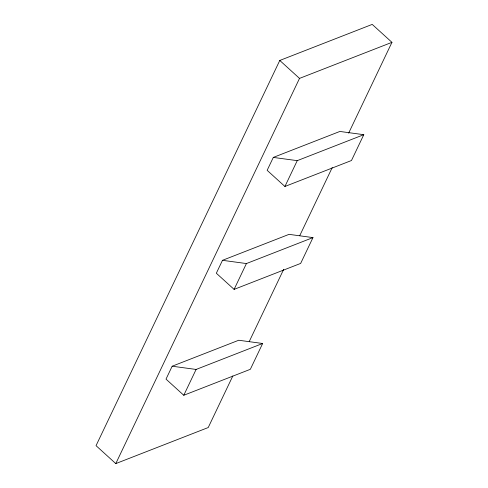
<?xml version="1.0" encoding="UTF-8"?>
<svg xmlns="http://www.w3.org/2000/svg" width="488" height="488" viewBox="0 0 488 488"><rect width="100%" height="100%" fill="white"/><g stroke="black" fill="none" stroke-linecap="round" stroke-linejoin="round"><path stroke-width="0.73" d="M348.645 133.139L391.955 42.34L372.216 24.4L279.776 60.457L96.044 445.66L115.784 463.6L208.224 427.543L232.831 375.955M115.784 463.6L299.516 78.397L391.955 42.34M222.491 260.317L216.33 273.231L234.1 289.378L300.657 263.416L312.973 237.595L289.048 234.356L222.491 260.317L246.416 263.557L312.973 237.595M172.172 366.214L166.011 379.127L183.781 395.268L250.338 369.306L262.654 343.485L238.73 340.252L172.172 366.214L196.103 369.446L262.654 343.485M273.31 157.417L267.149 170.33L284.919 186.477L351.476 160.515L363.792 134.688L339.861 131.455L273.31 157.417L297.235 160.65L363.792 134.688M234.1 289.378L246.416 263.557M183.781 395.268L196.103 369.446M284.919 186.477L297.235 160.65M249.234 341.557L283.687 269.333M299.76 235.631L332.243 167.53M279.776 60.457L299.516 78.397"/></g></svg>
